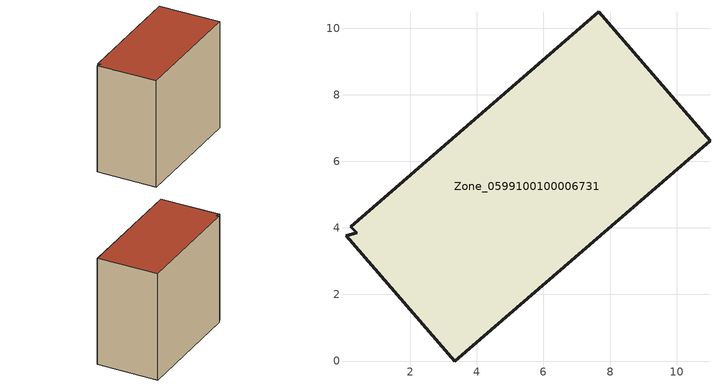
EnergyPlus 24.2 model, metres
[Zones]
Zone_0599100100006731
 floor ground (C_G): 0.08,3.77 0.39,3.85 0.21,4.04 7.66,10.49 11,6.62 3.34,0 z2.51
 wall outside (C_F): 3.34,0 11,6.62 7.66,10.49 0.21,4.04 0.39,3.85 0.08,3.77 3.34,0 z2.51:11.61
 roof outside (C_R): 0.39,3.85 0.08,3.77 3.34,0 11,6.62 7.66,10.49 0.21,4.04 z11.61
[BUILDING]
Pand.0599100100006731: North Axis=0; Terrain=City; Loads Convergence Tolerance Value=0.04; Temperature Convergence Tolerance Value=0.4; Solar Distribution=FullExterior; Maximum Number of Warmup Days=25; Minimum Number of Warmup Days=1
[Site:Location]
Rotterdam.The.Hague.AP_ZH_NLD Design_Conditions: Latitude=51.96; Longitude=4.45; Time Zone=1; Elevation=-4.5
[SITE:GROUNDTEMPERATURE:BUILDINGSURFACE]
18, 18, 18, 18, 18, 18, 18, 18, 18, 18, 18, 18
[MATERIAL] Thermal Absorptance=0.9; Solar Absorptance=0.7; Visible Absorptance=0.7
Name | Roughness | Thickness | Conductivity | Density | Specific Heat
G.TI.2006-2014 | MediumSmooth | 0.15 | 0.06 | 540 | 1210
F.TI.2006-2014 | Rough | 0.3 | 0.12 | 1920 | 840
R.TI.2006-2014 | MediumRough | 0.2 | 0.08 | 1500 | 1000
[CONSTRUCTION]
C_G: G.TI.2006-2014
C_F: F.TI.2006-2014
C_R: R.TI.2006-2014
[ZONE]
Zone_0599100100006731: Type=1; Multiplier=1; Ceiling Height=Autocalculate; Volume=Autocalculate; Floor Area=autocalculate; Part of Total Floor Area=Yes
[ZONEINFILTRATION:DESIGNFLOWRATE]
Infil_Zone_0599100100006731: Zone or ZoneList or Space or SpaceList=Zone_0599100100006731; Schedule=AlwaysOn; Design Flow Rate Calculation Method=Flow/Area; Flow Rate per Floor Area=0.0015; Constant Term Coefficient=1; Temperature Term Coefficient=0; Velocity Term Coefficient=0; Velocity Squared Term Coefficient=0
[HVACTEMPLATE:ZONE:IDEALLOADSAIRSYSTEM]
Zone_0599100100006731: Maximum Heating Supply Air Temperature=50; Minimum Cooling Supply Air Temperature=13; Maximum Heating Supply Air Humidity Ratio=0.0156; Minimum Cooling Supply Air Humidity Ratio=0.0077; Heating Limit=NoLimit; Cooling Limit=NoLimit; Dehumidification Control Type=ConstantSensibleHeatRatio; Cooling Sensible Heat Ratio=0.7; Dehumidification Setpoint=60; Humidification Control Type=None; Humidification Setpoint=30; Outdoor Air Method=None; Outdoor Air Flow Rate per Person=0.00944; Outdoor Air Flow Rate per Zone Floor Area=0; Outdoor Air Flow Rate per Zone=0; Demand Controlled Ventilation Type=None; Outdoor Air Economizer Type=NoEconomizer; Heat Recovery Type=None; Sensible Heat Recovery Effectiveness=0.7; Latent Heat Recovery Effectiveness=0.65
[ZONECONTROL:THERMOSTAT]
ThermostatControl_Zone_0599100100006731: Zone or ZoneList=Zone_0599100100006731; Control Type Schedule=DualSetpointControlType; Control 1=Thermostat_Zone_0599100100006731; Temperature Difference Between Cutout And Setpoint=0
[THERMOSTATSETPOINT:DUALSETPOINT]
Thermostat_Zone_0599100100006731: Heating Setpoint Temperature Schedule=HeatingSetpoint_Zone_0599100100006731; Cooling Setpoint Temperature Schedule=CoolingSetpoint_Zone_0599100100006731
[SCHEDULE:COMPACT]
HeatingSetpoint_Zone_0599100100006731: Through: 12/31, For: AllDays, Until: 24:00, 21
CoolingSetpoint_Zone_0599100100006731: Through: 12/31, For: AllDays, Until: 24:00, 24
DualSetpointControlType: Through: 12/31, For: AllDays, Until: 24:00, 4
AlwaysOn: Through: 12/31, For: AllDays, Until: 24:00, 1
